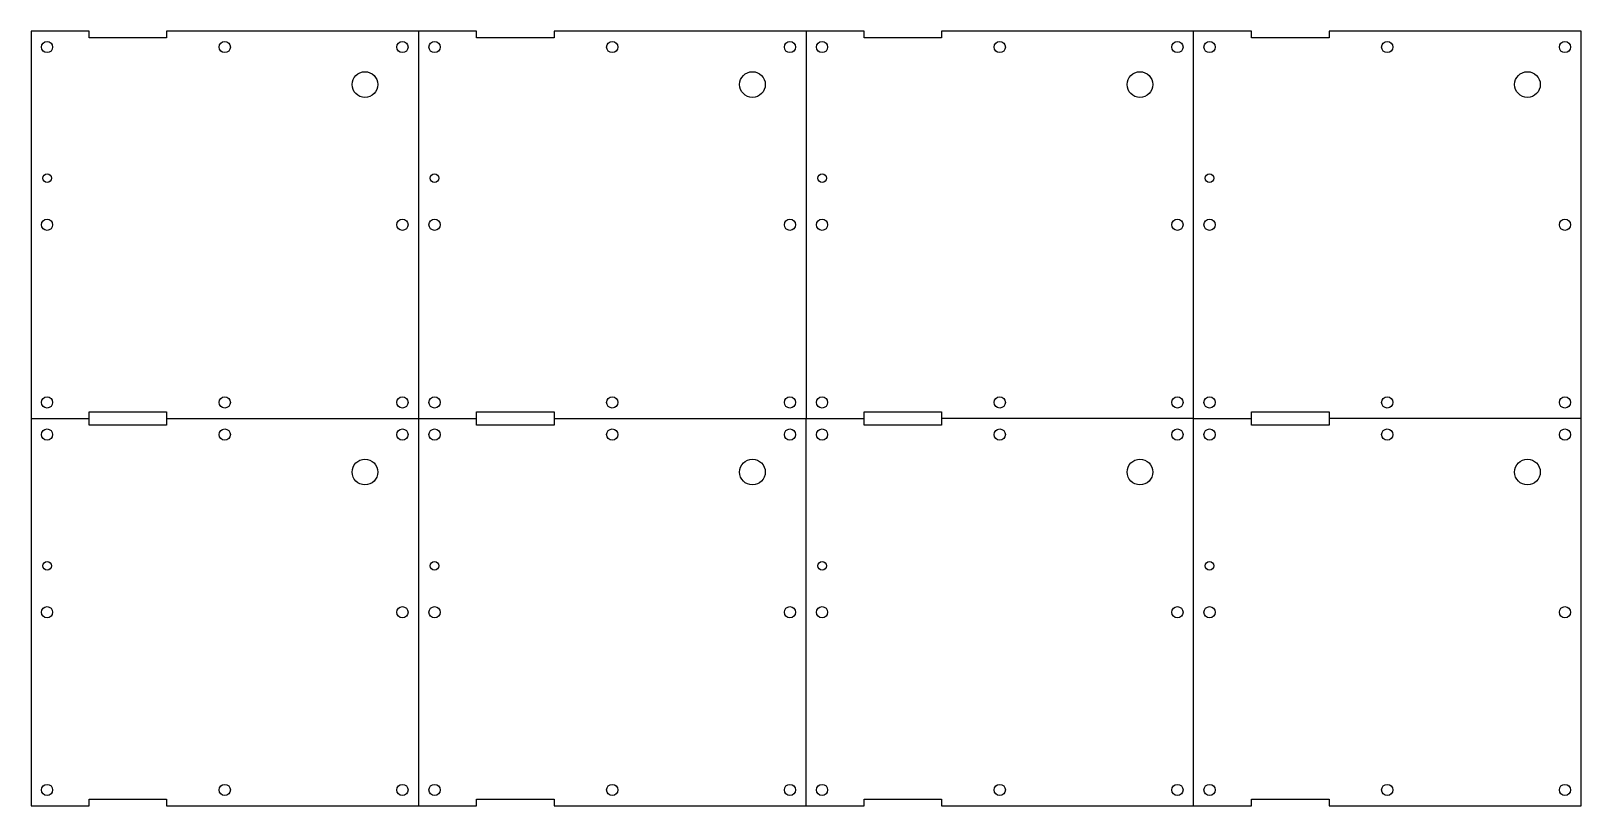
# Model space of a CAD drawing. Header units: millimetres. Extents: x -362 to 362, y -181 to 181.
import ezdxf

# ---------------------------------------------------------------- set-up
doc = ezdxf.new("R2010")
doc.units = ezdxf.units.MM
doc.layers.get('0').update_dxf_attribs({"lineweight": 25})

msp = doc.modelspace()

# ---------------------------------------------------------------- linework, layer by layer
for p, q in [((-334.85, 181), (-362, 181)), ((-362, 181), (-362, 0)), ((-334.85, 177.85), (-334.85, 181)), ((-181, 181), (-298.65, 181)), ((-298.65, 181), (-298.65, 177.85)), ((-153.85, 181), (-181, 181)), ((-181, 181), (-181, 0)), ((-153.85, 177.85), (-153.85, 181)), ((0, 181), (-117.65, 181)), ((-117.65, 181), (-117.65, 177.85)), ((27.15, 181), (0, 181)), ((0, 181), (0, 0)), ((27.15, 177.85), (27.15, 181)), ((181, 181), (63.35, 181)), ((63.35, 181), (63.35, 177.85)), ((181, 0), (181, 181)), ((208.15, 181), (181, 181)), ((208.15, 177.85), (208.15, 181)), ((362, 181), (244.35, 181)), ((244.35, 181), (244.35, 177.85)), ((362, 0), (362, 181)), ((-298.65, 177.85), (-334.85, 177.85)), ((-117.65, 177.85), (-153.85, 177.85)), ((63.35, 177.85), (27.15, 177.85)), ((244.35, 177.85), (208.15, 177.85)), ((-362, 0), (-362, -181)), ((-362, 0), (-334.85, 0)), ((-334.85, 3.15), (-298.65, 3.15)), ((-334.85, 0), (-334.85, 3.15)), ((-298.65, 3.15), (-298.65, 0)), ((-298.65, 0), (-181, 0)), ((-181, 0), (-181, -181)), ((-181, 0), (-153.85, 0)), ((-153.85, 3.15), (-117.65, 3.15)), ((-153.85, 0), (-153.85, 3.15)), ((-117.65, 3.15), (-117.65, 0)), ((-117.65, 0), (0, 0)), ((0, 0), (27.15, 0)), ((27.15, 3.15), (63.35, 3.15)), ((27.15, 0), (27.15, 3.15)), ((63.35, 3.15), (63.35, 0)), ((181, 0), (208.15, 0)), ((208.15, 3.15), (244.35, 3.15)), ((208.15, 0), (208.15, 3.15)), ((244.35, 3.15), (244.35, 0)), ((-334.85, -3.15), (-334.85, 0)), ((-298.65, -3.15), (-334.85, -3.15)), ((-298.65, 0), (-298.65, -3.15)), ((-153.85, -3.15), (-153.85, 0)), ((-117.65, -3.15), (-153.85, -3.15)), ((-117.65, 0), (-117.65, -3.15)), ((0, -181), (0, 0)), ((27.15, -3.15), (27.15, 0)), ((63.35, -3.15), (27.15, -3.15)), ((181, 0), (63.35, 0)), ((63.35, 0), (63.35, -3.15)), ((181, -181), (181, 0)), ((208.15, -3.15), (208.15, 0)), ((244.35, -3.15), (208.15, -3.15)), ((362, 0), (244.35, 0)), ((244.35, 0), (244.35, -3.15)), ((362, -181), (362, 0)), ((-334.85, -177.85), (-298.65, -177.85)), ((-334.85, -181), (-334.85, -177.85)), ((-298.65, -177.85), (-298.65, -181)), ((-153.85, -177.85), (-117.65, -177.85)), ((-153.85, -181), (-153.85, -177.85)), ((-117.65, -177.85), (-117.65, -181)), ((27.15, -177.85), (63.35, -177.85)), ((27.15, -181), (27.15, -177.85)), ((63.35, -177.85), (63.35, -181)), ((208.15, -177.85), (244.35, -177.85)), ((208.15, -181), (208.15, -177.85)), ((244.35, -177.85), (244.35, -181)), ((-362, -181), (-334.85, -181)), ((-298.65, -181), (-181, -181)), ((-181, -181), (-153.85, -181)), ((-117.65, -181), (0, -181)), ((0, -181), (27.15, -181)), ((63.35, -181), (181, -181)), ((181, -181), (208.15, -181)), ((244.35, -181), (362, -181))]:
    msp.add_line(p, q)
for centre, radius in [((-354.5, 173.5), 2.62), ((-271.5, 173.5), 2.62), ((-188.5, 173.5), 2.62), ((-173.5, 173.5), 2.62), ((-90.5, 173.5), 2.62), ((-7.5, 173.5), 2.62), ((7.5, 173.5), 2.62), ((90.5, 173.5), 2.62), ((173.5, 173.5), 2.62), ((188.5, 173.5), 2.62), ((271.5, 173.5), 2.62), ((354.5, 173.5), 2.62), ((-206, 156), 6), ((-25, 156), 6), ((156, 156), 6), ((337, 156), 6), ((-354.5, 112.21), 2), ((-173.5, 112.21), 2), ((7.5, 112.21), 2), ((188.5, 112.21), 2), ((-354.5, 90.5), 2.62), ((-188.5, 90.5), 2.62), ((-173.5, 90.5), 2.62), ((-7.5, 90.5), 2.62), ((7.5, 90.5), 2.62), ((173.5, 90.5), 2.62), ((188.5, 90.5), 2.62), ((354.5, 90.5), 2.62), ((-354.5, 7.5), 2.62), ((-271.5, 7.5), 2.62), ((-188.5, 7.5), 2.62), ((-173.5, 7.5), 2.62), ((-90.5, 7.5), 2.62), ((-7.5, 7.5), 2.62), ((7.5, 7.5), 2.62), ((90.5, 7.5), 2.62), ((173.5, 7.5), 2.62), ((188.5, 7.5), 2.62), ((271.5, 7.5), 2.62), ((354.5, 7.5), 2.62), ((-354.5, -7.5), 2.62), ((-271.5, -7.5), 2.62), ((-188.5, -7.5), 2.62), ((-173.5, -7.5), 2.62), ((-90.5, -7.5), 2.62), ((-7.5, -7.5), 2.62), ((7.5, -7.5), 2.62), ((90.5, -7.5), 2.62), ((173.5, -7.5), 2.62), ((188.5, -7.5), 2.62), ((271.5, -7.5), 2.62), ((354.5, -7.5), 2.62), ((-206, -25), 6), ((-25, -25), 6), ((156, -25), 6), ((337, -25), 6), ((-354.5, -68.8), 2), ((-173.5, -68.8), 2), ((7.5, -68.8), 2), ((188.5, -68.8), 2), ((-354.5, -90.5), 2.62), ((-188.5, -90.5), 2.62), ((-173.5, -90.5), 2.62), ((-7.5, -90.5), 2.62), ((7.5, -90.5), 2.62), ((173.5, -90.5), 2.62), ((188.5, -90.5), 2.62), ((354.5, -90.5), 2.62), ((-354.5, -173.5), 2.62), ((-271.5, -173.5), 2.62), ((-188.5, -173.5), 2.62), ((-173.5, -173.5), 2.62), ((-90.5, -173.5), 2.62), ((-7.5, -173.5), 2.62), ((7.5, -173.5), 2.62), ((90.5, -173.5), 2.62), ((173.5, -173.5), 2.62), ((188.5, -173.5), 2.62), ((271.5, -173.5), 2.62), ((354.5, -173.5), 2.62)]:
    msp.add_circle(centre, radius)

doc.saveas('drawing.dxf')
